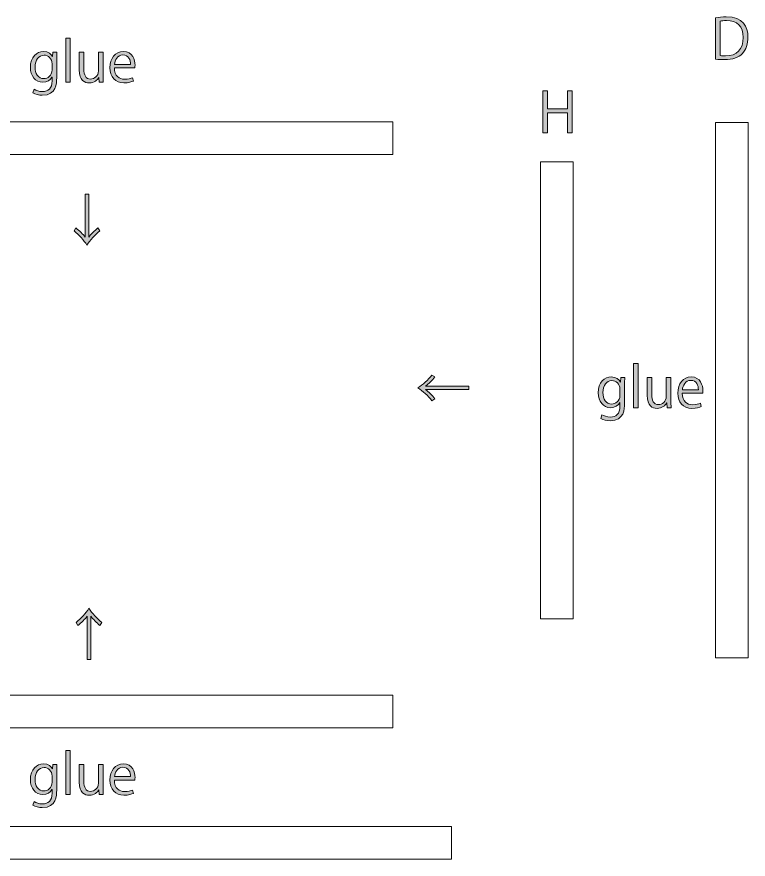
# Model space of a CAD drawing. Header units: inches. Extents: x -59 to 469, y 3 to 300.
# Drawn here: x 412.8 to 468.9, y 154.8 to 219.3 of the extents above; entities that cross this region are included whole.
import ezdxf

# ---------------------------------------------------------------- set-up
doc = ezdxf.new("R2010")
doc.units = ezdxf.units.IN
doc.header["$MEASUREMENT"] = 0
doc.layers.add('レイヤー 1', color=7, linetype='Continuous')

# ---------------------------------------------------------------- blocks, each defined once
blk = doc.blocks.new('block 116')
at = {"layer": 'レイヤー 1', "true_color": 0xffffff}
h = blk.add_hatch(color=7, dxfattribs=at)
h.dxf.hatch_style = 2
h.paths.add_polyline_path([(455.392, 210.456), (455.041, 210.456), (455.041, 211.996), (453.501, 211.996), (453.501, 210.456), (453.15, 210.456), (453.15, 213.676), (453.501, 213.676), (453.501, 212.3), (455.041, 212.3), (455.041, 213.676), (455.392, 213.676)])
at = {"layer": 'レイヤー 1', "lineweight": 0}
blk.add_lwpolyline([(455.392, 210.456), (455.041, 210.456), (455.041, 211.996), (453.501, 211.996), (453.501, 210.456), (453.15, 210.456), (453.15, 213.676), (453.501, 213.676), (453.501, 212.3), (455.041, 212.3), (455.041, 213.676), (455.392, 213.676), (455.392, 210.456)], dxfattribs=at)
blk = doc.blocks.new('block 119')
at = {"layer": 'レイヤー 1', "true_color": 0xffffff}
h = blk.add_hatch(color=7, dxfattribs=at)
h.dxf.hatch_style = 2
edge = h.paths.add_edge_path()
edge.add_spline(control_points=[(466.379, 219.282), (466.616, 219.32), (466.891, 219.35), (467.191, 219.35), (468.486, 219.35), (468.858, 218.584), (468.858, 217.793), (468.858, 217.281), (468.723, 216.845), (468.418, 216.528), (468.135, 216.236), (467.665, 216.075), (467.077, 216.075), (466.81, 216.075), (466.582, 216.083), (466.379, 216.109), (466.379, 216.109), (466.379, 219.282), (466.379, 219.282)], knot_values=[0, 0, 0, 0, 1, 1, 1, 2, 2, 2, 3, 3, 3, 4, 4, 4, 5, 5, 5, 6, 6, 6, 6], degree=3, periodic=1)
edge = h.paths.add_edge_path()
edge.add_spline(control_points=[(466.73, 216.379), (466.836, 216.363), (466.988, 216.358), (467.14, 216.358), (468.012, 216.358), (468.49, 216.853), (468.49, 217.776), (468.49, 218.613), (468.042, 219.066), (467.204, 219.066), (467.001, 219.066), (466.84, 219.045), (466.73, 219.024), (466.73, 219.024), (466.73, 216.379), (466.73, 216.379)], knot_values=[0, 0, 0, 0, 1, 1, 1, 2, 2, 2, 3, 3, 3, 4, 4, 4, 5, 5, 5, 5], degree=3, periodic=1)
at = {"layer": 'レイヤー 1', "lineweight": 0}
for points, knots in [([(466.379, 219.282), (466.616, 219.32), (466.891, 219.35), (467.191, 219.35), (468.486, 219.35), (468.858, 218.584), (468.858, 217.793), (468.858, 217.281), (468.723, 216.845), (468.418, 216.528), (468.135, 216.236), (467.665, 216.075), (467.077, 216.075), (466.81, 216.075), (466.582, 216.083), (466.379, 216.109), (466.379, 216.109), (466.379, 219.282), (466.379, 219.282)], [0, 0, 0, 0, 1, 1, 1, 2, 2, 2, 3, 3, 3, 4, 4, 4, 5, 5, 5, 6, 6, 6, 6]), ([(466.73, 216.379), (466.836, 216.363), (466.988, 216.358), (467.14, 216.358), (468.012, 216.358), (468.49, 216.853), (468.49, 217.776), (468.49, 218.613), (468.042, 219.066), (467.204, 219.066), (467.001, 219.066), (466.84, 219.045), (466.73, 219.024), (466.73, 219.024), (466.73, 216.379), (466.73, 216.379)], [0, 0, 0, 0, 1, 1, 1, 2, 2, 2, 3, 3, 3, 4, 4, 4, 5, 5, 5, 5])]:
    blk.add_open_spline(points, degree=3, knots=knots, dxfattribs=at)
blk = doc.blocks.new('block 131')
at = {"layer": 'レイヤー 1', "true_color": 0xffffff}
h = blk.add_hatch(color=7, dxfattribs=at)
h.dxf.hatch_style = 2
h.paths.add_polyline_path([(460.446, 189.407), (460.095, 189.407), (460.095, 192.792), (460.446, 192.792)])
h = blk.add_hatch(color=7, dxfattribs=at)
h.dxf.hatch_style = 2
edge = h.paths.add_edge_path()
edge.add_spline(control_points=[(459.421, 191.717), (459.409, 191.552), (459.4, 191.366), (459.4, 191.082), (459.4, 191.082), (459.4, 189.737), (459.4, 189.737), (459.4, 189.335), (459.392, 188.412), (458.3, 188.412), (458.038, 188.412), (457.75, 188.476), (457.577, 188.594), (457.577, 188.594), (457.67, 188.869), (457.67, 188.869), (457.818, 188.781), (458.042, 188.696), (458.317, 188.696), (458.74, 188.696), (459.049, 188.92), (459.049, 189.529), (459.049, 189.529), (459.049, 189.804), (459.049, 189.804), (459.049, 189.804), (459.04, 189.804), (459.04, 189.804), (458.922, 189.589), (458.677, 189.411), (458.326, 189.411), (457.775, 189.411), (457.382, 189.897), (457.382, 190.545), (457.382, 191.345), (457.881, 191.768), (458.38, 191.768), (458.774, 191.768), (458.981, 191.556), (459.079, 191.37), (459.079, 191.37), (459.087, 191.37), (459.087, 191.37), (459.087, 191.37), (459.104, 191.717), (459.104, 191.717), (459.104, 191.717), (459.421, 191.717), (459.421, 191.717)], knot_values=[0, 0, 0, 0, 1, 1, 1, 2, 2, 2, 3, 3, 3, 4, 4, 4, 5, 5, 5, 6, 6, 6, 7, 7, 7, 8, 8, 8, 9, 9, 9, 10, 10, 10, 11, 11, 11, 12, 12, 12, 13, 13, 13, 14, 14, 14, 15, 15, 15, 16, 16, 16, 16], degree=3, periodic=1)
edge = h.paths.add_edge_path()
edge.add_spline(control_points=[(459.045, 190.828), (459.045, 191.23), (458.753, 191.484), (458.431, 191.484), (458.025, 191.484), (457.742, 191.124), (457.742, 190.566), (457.742, 190.075), (457.979, 189.69), (458.427, 189.69), (458.689, 189.69), (459.045, 189.889), (459.045, 190.367), (459.045, 190.367), (459.045, 190.828), (459.045, 190.828)], knot_values=[0, 0, 0, 0, 1, 1, 1, 2, 2, 2, 3, 3, 3, 4, 4, 4, 5, 5, 5, 5], degree=3, periodic=1)
h = blk.add_hatch(color=7, dxfattribs=at)
h.dxf.hatch_style = 2
edge = h.paths.add_edge_path()
edge.add_spline(control_points=[(462.952, 190.02), (462.952, 189.783), (462.964, 189.584), (462.973, 189.407), (462.973, 189.407), (462.655, 189.407), (462.655, 189.407), (462.655, 189.407), (462.638, 189.771), (462.638, 189.771), (462.638, 189.771), (462.626, 189.771), (462.626, 189.771), (462.52, 189.589), (462.283, 189.356), (461.89, 189.356), (461.543, 189.356), (461.132, 189.555), (461.132, 190.35), (461.132, 190.35), (461.132, 191.713), (461.132, 191.713), (461.132, 191.713), (461.484, 191.713), (461.484, 191.713), (461.484, 191.713), (461.484, 190.414), (461.484, 190.414), (461.484, 189.965), (461.615, 189.652), (462, 189.652), (462.275, 189.652), (462.601, 189.872), (462.601, 190.278), (462.601, 190.278), (462.601, 191.713), (462.601, 191.713), (462.601, 191.713), (462.952, 191.713), (462.952, 191.713), (462.952, 191.713), (462.952, 190.02), (462.952, 190.02)], knot_values=[0, 0, 0, 0, 1, 1, 1, 2, 2, 2, 3, 3, 3, 4, 4, 4, 5, 5, 5, 6, 6, 6, 7, 7, 7, 8, 8, 8, 9, 9, 9, 10, 10, 10, 11, 11, 11, 12, 12, 12, 13, 13, 13, 14, 14, 14, 14], degree=3, periodic=1)
h = blk.add_hatch(color=7, dxfattribs=at)
h.dxf.hatch_style = 2
edge = h.paths.add_edge_path()
edge.add_spline(control_points=[(465.28, 189.504), (465.149, 189.441), (464.908, 189.36), (464.557, 189.36), (463.884, 189.36), (463.482, 189.834), (463.482, 190.524), (463.482, 191.247), (463.888, 191.768), (464.51, 191.768), (465.221, 191.768), (465.403, 191.116), (465.403, 190.714), (465.403, 190.634), (465.398, 190.574), (465.394, 190.519), (465.394, 190.519), (463.825, 190.519), (463.825, 190.519), (463.829, 189.881), (464.193, 189.639), (464.607, 189.639), (464.895, 189.639), (465.069, 189.699), (465.212, 189.758), (465.212, 189.758), (465.28, 189.504), (465.28, 189.504)], knot_values=[0, 0, 0, 0, 1, 1, 1, 2, 2, 2, 3, 3, 3, 4, 4, 4, 5, 5, 5, 6, 6, 6, 7, 7, 7, 8, 8, 8, 9, 9, 9, 9], degree=3, periodic=1)
edge = h.paths.add_edge_path()
edge.add_spline(control_points=[(465.056, 190.782), (465.06, 191.095), (464.929, 191.501), (464.476, 191.501), (464.053, 191.501), (463.867, 191.099), (463.833, 190.782), (463.833, 190.782), (465.056, 190.782), (465.056, 190.782)], knot_values=[0, 0, 0, 0, 1, 1, 1, 2, 2, 2, 3, 3, 3, 3], degree=3, periodic=1)
at = {"layer": 'レイヤー 1', "lineweight": 0}
blk.add_lwpolyline([(460.446, 189.407), (460.095, 189.407), (460.095, 192.792), (460.446, 192.792), (460.446, 189.407)], dxfattribs=at)
for points, knots in [([(459.421, 191.717), (459.409, 191.552), (459.4, 191.366), (459.4, 191.082), (459.4, 191.082), (459.4, 189.737), (459.4, 189.737), (459.4, 189.335), (459.392, 188.412), (458.3, 188.412), (458.038, 188.412), (457.75, 188.476), (457.577, 188.594), (457.577, 188.594), (457.67, 188.869), (457.67, 188.869), (457.818, 188.781), (458.042, 188.696), (458.317, 188.696), (458.74, 188.696), (459.049, 188.92), (459.049, 189.529), (459.049, 189.529), (459.049, 189.804), (459.049, 189.804), (459.049, 189.804), (459.04, 189.804), (459.04, 189.804), (458.922, 189.589), (458.677, 189.411), (458.326, 189.411), (457.775, 189.411), (457.382, 189.897), (457.382, 190.545), (457.382, 191.345), (457.881, 191.768), (458.38, 191.768), (458.774, 191.768), (458.981, 191.556), (459.079, 191.37), (459.079, 191.37), (459.087, 191.37), (459.087, 191.37), (459.087, 191.37), (459.104, 191.717), (459.104, 191.717), (459.104, 191.717), (459.421, 191.717), (459.421, 191.717)], [0, 0, 0, 0, 1, 1, 1, 2, 2, 2, 3, 3, 3, 4, 4, 4, 5, 5, 5, 6, 6, 6, 7, 7, 7, 8, 8, 8, 9, 9, 9, 10, 10, 10, 11, 11, 11, 12, 12, 12, 13, 13, 13, 14, 14, 14, 15, 15, 15, 16, 16, 16, 16]), ([(462.952, 190.02), (462.952, 189.783), (462.964, 189.584), (462.973, 189.407), (462.973, 189.407), (462.655, 189.407), (462.655, 189.407), (462.655, 189.407), (462.638, 189.771), (462.638, 189.771), (462.638, 189.771), (462.626, 189.771), (462.626, 189.771), (462.52, 189.589), (462.283, 189.356), (461.89, 189.356), (461.543, 189.356), (461.132, 189.555), (461.132, 190.35), (461.132, 190.35), (461.132, 191.713), (461.132, 191.713), (461.132, 191.713), (461.484, 191.713), (461.484, 191.713), (461.484, 191.713), (461.484, 190.414), (461.484, 190.414), (461.484, 189.965), (461.615, 189.652), (462, 189.652), (462.275, 189.652), (462.601, 189.872), (462.601, 190.278), (462.601, 190.278), (462.601, 191.713), (462.601, 191.713), (462.601, 191.713), (462.952, 191.713), (462.952, 191.713), (462.952, 191.713), (462.952, 190.02), (462.952, 190.02)], [0, 0, 0, 0, 1, 1, 1, 2, 2, 2, 3, 3, 3, 4, 4, 4, 5, 5, 5, 6, 6, 6, 7, 7, 7, 8, 8, 8, 9, 9, 9, 10, 10, 10, 11, 11, 11, 12, 12, 12, 13, 13, 13, 14, 14, 14, 14]), ([(465.28, 189.504), (465.149, 189.441), (464.908, 189.36), (464.557, 189.36), (463.884, 189.36), (463.482, 189.834), (463.482, 190.524), (463.482, 191.247), (463.888, 191.768), (464.51, 191.768), (465.221, 191.768), (465.403, 191.116), (465.403, 190.714), (465.403, 190.634), (465.398, 190.574), (465.394, 190.519), (465.394, 190.519), (463.825, 190.519), (463.825, 190.519), (463.829, 189.881), (464.193, 189.639), (464.607, 189.639), (464.895, 189.639), (465.069, 189.699), (465.212, 189.758), (465.212, 189.758), (465.28, 189.504), (465.28, 189.504)], [0, 0, 0, 0, 1, 1, 1, 2, 2, 2, 3, 3, 3, 4, 4, 4, 5, 5, 5, 6, 6, 6, 7, 7, 7, 8, 8, 8, 9, 9, 9, 9]), ([(459.045, 190.828), (459.045, 191.23), (458.753, 191.484), (458.431, 191.484), (458.025, 191.484), (457.742, 191.124), (457.742, 190.566), (457.742, 190.075), (457.979, 189.69), (458.427, 189.69), (458.689, 189.69), (459.045, 189.889), (459.045, 190.367), (459.045, 190.367), (459.045, 190.828), (459.045, 190.828)], [0, 0, 0, 0, 1, 1, 1, 2, 2, 2, 3, 3, 3, 4, 4, 4, 5, 5, 5, 5]), ([(465.056, 190.782), (465.06, 191.095), (464.929, 191.501), (464.476, 191.501), (464.053, 191.501), (463.867, 191.099), (463.833, 190.782), (463.833, 190.782), (465.056, 190.782), (465.056, 190.782)], [0, 0, 0, 0, 1, 1, 1, 2, 2, 2, 3, 3, 3, 3])]:
    blk.add_open_spline(points, degree=3, knots=knots, dxfattribs=at)
blk = doc.blocks.new('block 132')
at = {"layer": 'レイヤー 1', "true_color": 0xffffff}
h = blk.add_hatch(color=7, dxfattribs=at)
h.dxf.hatch_style = 2
h.paths.add_polyline_path([(416.937, 214.336), (416.586, 214.336), (416.586, 217.721), (416.937, 217.721)])
h = blk.add_hatch(color=7, dxfattribs=at)
h.dxf.hatch_style = 2
edge = h.paths.add_edge_path()
edge.add_spline(control_points=[(415.912, 216.647), (415.9, 216.482), (415.891, 216.295), (415.891, 216.012), (415.891, 216.012), (415.891, 214.666), (415.891, 214.666), (415.891, 214.264), (415.883, 213.342), (414.791, 213.342), (414.529, 213.342), (414.241, 213.406), (414.067, 213.524), (414.067, 213.524), (414.16, 213.799), (414.16, 213.799), (414.309, 213.71), (414.533, 213.626), (414.808, 213.626), (415.231, 213.626), (415.54, 213.85), (415.54, 214.459), (415.54, 214.459), (415.54, 214.734), (415.54, 214.734), (415.54, 214.734), (415.531, 214.734), (415.531, 214.734), (415.413, 214.518), (415.167, 214.341), (414.816, 214.341), (414.266, 214.341), (413.873, 214.827), (413.873, 215.475), (413.873, 216.274), (414.372, 216.697), (414.871, 216.697), (415.265, 216.697), (415.472, 216.486), (415.569, 216.3), (415.569, 216.3), (415.578, 216.3), (415.578, 216.3), (415.578, 216.3), (415.595, 216.647), (415.595, 216.647), (415.595, 216.647), (415.912, 216.647), (415.912, 216.647)], knot_values=[0, 0, 0, 0, 1, 1, 1, 2, 2, 2, 3, 3, 3, 4, 4, 4, 5, 5, 5, 6, 6, 6, 7, 7, 7, 8, 8, 8, 9, 9, 9, 10, 10, 10, 11, 11, 11, 12, 12, 12, 13, 13, 13, 14, 14, 14, 15, 15, 15, 16, 16, 16, 16], degree=3, periodic=1)
edge = h.paths.add_edge_path()
edge.add_spline(control_points=[(415.536, 215.758), (415.536, 216.16), (415.244, 216.414), (414.922, 216.414), (414.516, 216.414), (414.232, 216.054), (414.232, 215.496), (414.232, 215.005), (414.469, 214.62), (414.918, 214.62), (415.18, 214.62), (415.536, 214.819), (415.536, 215.297), (415.536, 215.297), (415.536, 215.758), (415.536, 215.758)], knot_values=[0, 0, 0, 0, 1, 1, 1, 2, 2, 2, 3, 3, 3, 4, 4, 4, 5, 5, 5, 5], degree=3, periodic=1)
h = blk.add_hatch(color=7, dxfattribs=at)
h.dxf.hatch_style = 2
edge = h.paths.add_edge_path()
edge.add_spline(control_points=[(419.442, 214.95), (419.442, 214.713), (419.455, 214.514), (419.464, 214.336), (419.464, 214.336), (419.146, 214.336), (419.146, 214.336), (419.146, 214.336), (419.129, 214.7), (419.129, 214.7), (419.129, 214.7), (419.117, 214.7), (419.117, 214.7), (419.011, 214.518), (418.774, 214.286), (418.381, 214.286), (418.033, 214.286), (417.623, 214.485), (417.623, 215.28), (417.623, 215.28), (417.623, 216.642), (417.623, 216.642), (417.623, 216.642), (417.974, 216.642), (417.974, 216.642), (417.974, 216.642), (417.974, 215.343), (417.974, 215.343), (417.974, 214.895), (418.105, 214.582), (418.491, 214.582), (418.765, 214.582), (419.091, 214.802), (419.091, 215.208), (419.091, 215.208), (419.091, 216.642), (419.091, 216.642), (419.091, 216.642), (419.442, 216.642), (419.442, 216.642), (419.442, 216.642), (419.442, 214.95), (419.442, 214.95)], knot_values=[0, 0, 0, 0, 1, 1, 1, 2, 2, 2, 3, 3, 3, 4, 4, 4, 5, 5, 5, 6, 6, 6, 7, 7, 7, 8, 8, 8, 9, 9, 9, 10, 10, 10, 11, 11, 11, 12, 12, 12, 13, 13, 13, 14, 14, 14, 14], degree=3, periodic=1)
h = blk.add_hatch(color=7, dxfattribs=at)
h.dxf.hatch_style = 2
edge = h.paths.add_edge_path()
edge.add_spline(control_points=[(421.771, 214.434), (421.64, 214.37), (421.399, 214.29), (421.048, 214.29), (420.375, 214.29), (419.973, 214.764), (419.973, 215.454), (419.973, 216.177), (420.379, 216.697), (421.001, 216.697), (421.712, 216.697), (421.894, 216.046), (421.894, 215.644), (421.894, 215.563), (421.889, 215.504), (421.885, 215.449), (421.885, 215.449), (420.315, 215.449), (420.315, 215.449), (420.32, 214.81), (420.683, 214.569), (421.098, 214.569), (421.386, 214.569), (421.559, 214.628), (421.703, 214.688), (421.703, 214.688), (421.771, 214.434), (421.771, 214.434)], knot_values=[0, 0, 0, 0, 1, 1, 1, 2, 2, 2, 3, 3, 3, 4, 4, 4, 5, 5, 5, 6, 6, 6, 7, 7, 7, 8, 8, 8, 9, 9, 9, 9], degree=3, periodic=1)
edge = h.paths.add_edge_path()
edge.add_spline(control_points=[(421.547, 215.712), (421.551, 216.025), (421.42, 216.431), (420.967, 216.431), (420.544, 216.431), (420.358, 216.029), (420.324, 215.712), (420.324, 215.712), (421.547, 215.712), (421.547, 215.712)], knot_values=[0, 0, 0, 0, 1, 1, 1, 2, 2, 2, 3, 3, 3, 3], degree=3, periodic=1)
at = {"layer": 'レイヤー 1', "lineweight": 0}
blk.add_lwpolyline([(416.937, 214.336), (416.586, 214.336), (416.586, 217.721), (416.937, 217.721), (416.937, 214.336)], dxfattribs=at)
for points, knots in [([(415.912, 216.647), (415.9, 216.482), (415.891, 216.295), (415.891, 216.012), (415.891, 216.012), (415.891, 214.666), (415.891, 214.666), (415.891, 214.264), (415.883, 213.342), (414.791, 213.342), (414.529, 213.342), (414.241, 213.406), (414.067, 213.524), (414.067, 213.524), (414.16, 213.799), (414.16, 213.799), (414.309, 213.71), (414.533, 213.626), (414.808, 213.626), (415.231, 213.626), (415.54, 213.85), (415.54, 214.459), (415.54, 214.459), (415.54, 214.734), (415.54, 214.734), (415.54, 214.734), (415.531, 214.734), (415.531, 214.734), (415.413, 214.518), (415.167, 214.341), (414.816, 214.341), (414.266, 214.341), (413.873, 214.827), (413.873, 215.475), (413.873, 216.274), (414.372, 216.697), (414.871, 216.697), (415.265, 216.697), (415.472, 216.486), (415.569, 216.3), (415.569, 216.3), (415.578, 216.3), (415.578, 216.3), (415.578, 216.3), (415.595, 216.647), (415.595, 216.647), (415.595, 216.647), (415.912, 216.647), (415.912, 216.647)], [0, 0, 0, 0, 1, 1, 1, 2, 2, 2, 3, 3, 3, 4, 4, 4, 5, 5, 5, 6, 6, 6, 7, 7, 7, 8, 8, 8, 9, 9, 9, 10, 10, 10, 11, 11, 11, 12, 12, 12, 13, 13, 13, 14, 14, 14, 15, 15, 15, 16, 16, 16, 16]), ([(415.536, 215.758), (415.536, 216.16), (415.244, 216.414), (414.922, 216.414), (414.516, 216.414), (414.232, 216.054), (414.232, 215.496), (414.232, 215.005), (414.469, 214.62), (414.918, 214.62), (415.18, 214.62), (415.536, 214.819), (415.536, 215.297), (415.536, 215.297), (415.536, 215.758), (415.536, 215.758)], [0, 0, 0, 0, 1, 1, 1, 2, 2, 2, 3, 3, 3, 4, 4, 4, 5, 5, 5, 5]), ([(419.442, 214.95), (419.442, 214.713), (419.455, 214.514), (419.464, 214.336), (419.464, 214.336), (419.146, 214.336), (419.146, 214.336), (419.146, 214.336), (419.129, 214.7), (419.129, 214.7), (419.129, 214.7), (419.117, 214.7), (419.117, 214.7), (419.011, 214.518), (418.774, 214.286), (418.381, 214.286), (418.033, 214.286), (417.623, 214.485), (417.623, 215.28), (417.623, 215.28), (417.623, 216.642), (417.623, 216.642), (417.623, 216.642), (417.974, 216.642), (417.974, 216.642), (417.974, 216.642), (417.974, 215.343), (417.974, 215.343), (417.974, 214.895), (418.105, 214.582), (418.491, 214.582), (418.765, 214.582), (419.091, 214.802), (419.091, 215.208), (419.091, 215.208), (419.091, 216.642), (419.091, 216.642), (419.091, 216.642), (419.442, 216.642), (419.442, 216.642), (419.442, 216.642), (419.442, 214.95), (419.442, 214.95)], [0, 0, 0, 0, 1, 1, 1, 2, 2, 2, 3, 3, 3, 4, 4, 4, 5, 5, 5, 6, 6, 6, 7, 7, 7, 8, 8, 8, 9, 9, 9, 10, 10, 10, 11, 11, 11, 12, 12, 12, 13, 13, 13, 14, 14, 14, 14]), ([(421.771, 214.434), (421.64, 214.37), (421.399, 214.29), (421.048, 214.29), (420.375, 214.29), (419.973, 214.764), (419.973, 215.454), (419.973, 216.177), (420.379, 216.697), (421.001, 216.697), (421.712, 216.697), (421.894, 216.046), (421.894, 215.644), (421.894, 215.563), (421.889, 215.504), (421.885, 215.449), (421.885, 215.449), (420.315, 215.449), (420.315, 215.449), (420.32, 214.81), (420.683, 214.569), (421.098, 214.569), (421.386, 214.569), (421.559, 214.628), (421.703, 214.688), (421.703, 214.688), (421.771, 214.434), (421.771, 214.434)], [0, 0, 0, 0, 1, 1, 1, 2, 2, 2, 3, 3, 3, 4, 4, 4, 5, 5, 5, 6, 6, 6, 7, 7, 7, 8, 8, 8, 9, 9, 9, 9]), ([(421.547, 215.712), (421.551, 216.025), (421.42, 216.431), (420.967, 216.431), (420.544, 216.431), (420.358, 216.029), (420.324, 215.712), (420.324, 215.712), (421.547, 215.712), (421.547, 215.712)], [0, 0, 0, 0, 1, 1, 1, 2, 2, 2, 3, 3, 3, 3])]:
    blk.add_open_spline(points, degree=3, knots=knots, dxfattribs=at)
blk = doc.blocks.new('block 133')
at = {"layer": 'レイヤー 1', "true_color": 0xffffff}
h = blk.add_hatch(color=7, dxfattribs=at)
h.dxf.hatch_style = 2
h.paths.add_polyline_path([(416.937, 159.774), (416.586, 159.774), (416.586, 163.158), (416.937, 163.158)])
h = blk.add_hatch(color=7, dxfattribs=at)
h.dxf.hatch_style = 2
edge = h.paths.add_edge_path()
edge.add_spline(control_points=[(415.912, 162.084), (415.9, 161.919), (415.891, 161.732), (415.891, 161.449), (415.891, 161.449), (415.891, 160.104), (415.891, 160.104), (415.891, 159.702), (415.883, 158.779), (414.791, 158.779), (414.529, 158.779), (414.241, 158.843), (414.067, 158.961), (414.067, 158.961), (414.16, 159.236), (414.16, 159.236), (414.309, 159.147), (414.533, 159.063), (414.808, 159.063), (415.231, 159.063), (415.54, 159.287), (415.54, 159.896), (415.54, 159.896), (415.54, 160.171), (415.54, 160.171), (415.54, 160.171), (415.531, 160.171), (415.531, 160.171), (415.413, 159.955), (415.167, 159.778), (414.816, 159.778), (414.266, 159.778), (413.873, 160.264), (413.873, 160.912), (413.873, 161.711), (414.372, 162.134), (414.871, 162.134), (415.265, 162.134), (415.472, 161.923), (415.569, 161.737), (415.569, 161.737), (415.578, 161.737), (415.578, 161.737), (415.578, 161.737), (415.595, 162.084), (415.595, 162.084), (415.595, 162.084), (415.912, 162.084), (415.912, 162.084)], knot_values=[0, 0, 0, 0, 1, 1, 1, 2, 2, 2, 3, 3, 3, 4, 4, 4, 5, 5, 5, 6, 6, 6, 7, 7, 7, 8, 8, 8, 9, 9, 9, 10, 10, 10, 11, 11, 11, 12, 12, 12, 13, 13, 13, 14, 14, 14, 15, 15, 15, 16, 16, 16, 16], degree=3, periodic=1)
edge = h.paths.add_edge_path()
edge.add_spline(control_points=[(415.536, 161.195), (415.536, 161.597), (415.244, 161.851), (414.922, 161.851), (414.516, 161.851), (414.232, 161.491), (414.232, 160.933), (414.232, 160.442), (414.469, 160.057), (414.918, 160.057), (415.18, 160.057), (415.536, 160.256), (415.536, 160.734), (415.536, 160.734), (415.536, 161.195), (415.536, 161.195)], knot_values=[0, 0, 0, 0, 1, 1, 1, 2, 2, 2, 3, 3, 3, 4, 4, 4, 5, 5, 5, 5], degree=3, periodic=1)
h = blk.add_hatch(color=7, dxfattribs=at)
h.dxf.hatch_style = 2
edge = h.paths.add_edge_path()
edge.add_spline(control_points=[(419.442, 160.387), (419.442, 160.15), (419.455, 159.951), (419.464, 159.774), (419.464, 159.774), (419.146, 159.774), (419.146, 159.774), (419.146, 159.774), (419.129, 160.137), (419.129, 160.137), (419.129, 160.137), (419.117, 160.137), (419.117, 160.137), (419.011, 159.955), (418.774, 159.723), (418.381, 159.723), (418.033, 159.723), (417.623, 159.922), (417.623, 160.717), (417.623, 160.717), (417.623, 162.08), (417.623, 162.08), (417.623, 162.08), (417.974, 162.08), (417.974, 162.08), (417.974, 162.08), (417.974, 160.781), (417.974, 160.781), (417.974, 160.332), (418.105, 160.019), (418.491, 160.019), (418.765, 160.019), (419.091, 160.239), (419.091, 160.645), (419.091, 160.645), (419.091, 162.08), (419.091, 162.08), (419.091, 162.08), (419.442, 162.08), (419.442, 162.08), (419.442, 162.08), (419.442, 160.387), (419.442, 160.387)], knot_values=[0, 0, 0, 0, 1, 1, 1, 2, 2, 2, 3, 3, 3, 4, 4, 4, 5, 5, 5, 6, 6, 6, 7, 7, 7, 8, 8, 8, 9, 9, 9, 10, 10, 10, 11, 11, 11, 12, 12, 12, 13, 13, 13, 14, 14, 14, 14], degree=3, periodic=1)
h = blk.add_hatch(color=7, dxfattribs=at)
h.dxf.hatch_style = 2
edge = h.paths.add_edge_path()
edge.add_spline(control_points=[(421.771, 159.871), (421.64, 159.807), (421.399, 159.727), (421.048, 159.727), (420.375, 159.727), (419.973, 160.201), (419.973, 160.891), (419.973, 161.614), (420.379, 162.134), (421.001, 162.134), (421.712, 162.134), (421.894, 161.483), (421.894, 161.081), (421.894, 161.001), (421.889, 160.941), (421.885, 160.886), (421.885, 160.886), (420.315, 160.886), (420.315, 160.886), (420.32, 160.247), (420.683, 160.006), (421.098, 160.006), (421.386, 160.006), (421.559, 160.066), (421.703, 160.125), (421.703, 160.125), (421.771, 159.871), (421.771, 159.871)], knot_values=[0, 0, 0, 0, 1, 1, 1, 2, 2, 2, 3, 3, 3, 4, 4, 4, 5, 5, 5, 6, 6, 6, 7, 7, 7, 8, 8, 8, 9, 9, 9, 9], degree=3, periodic=1)
edge = h.paths.add_edge_path()
edge.add_spline(control_points=[(421.547, 161.149), (421.551, 161.462), (421.42, 161.868), (420.967, 161.868), (420.544, 161.868), (420.358, 161.466), (420.324, 161.149), (420.324, 161.149), (421.547, 161.149), (421.547, 161.149)], knot_values=[0, 0, 0, 0, 1, 1, 1, 2, 2, 2, 3, 3, 3, 3], degree=3, periodic=1)
at = {"layer": 'レイヤー 1', "lineweight": 0}
blk.add_lwpolyline([(416.937, 159.774), (416.586, 159.774), (416.586, 163.158), (416.937, 163.158), (416.937, 159.774)], dxfattribs=at)
for points, knots in [([(415.912, 162.084), (415.9, 161.919), (415.891, 161.732), (415.891, 161.449), (415.891, 161.449), (415.891, 160.104), (415.891, 160.104), (415.891, 159.702), (415.883, 158.779), (414.791, 158.779), (414.529, 158.779), (414.241, 158.843), (414.067, 158.961), (414.067, 158.961), (414.16, 159.236), (414.16, 159.236), (414.309, 159.147), (414.533, 159.063), (414.808, 159.063), (415.231, 159.063), (415.54, 159.287), (415.54, 159.896), (415.54, 159.896), (415.54, 160.171), (415.54, 160.171), (415.54, 160.171), (415.531, 160.171), (415.531, 160.171), (415.413, 159.955), (415.167, 159.778), (414.816, 159.778), (414.266, 159.778), (413.873, 160.264), (413.873, 160.912), (413.873, 161.711), (414.372, 162.134), (414.871, 162.134), (415.265, 162.134), (415.472, 161.923), (415.569, 161.737), (415.569, 161.737), (415.578, 161.737), (415.578, 161.737), (415.578, 161.737), (415.595, 162.084), (415.595, 162.084), (415.595, 162.084), (415.912, 162.084), (415.912, 162.084)], [0, 0, 0, 0, 1, 1, 1, 2, 2, 2, 3, 3, 3, 4, 4, 4, 5, 5, 5, 6, 6, 6, 7, 7, 7, 8, 8, 8, 9, 9, 9, 10, 10, 10, 11, 11, 11, 12, 12, 12, 13, 13, 13, 14, 14, 14, 15, 15, 15, 16, 16, 16, 16]), ([(419.442, 160.387), (419.442, 160.15), (419.455, 159.951), (419.464, 159.774), (419.464, 159.774), (419.146, 159.774), (419.146, 159.774), (419.146, 159.774), (419.129, 160.137), (419.129, 160.137), (419.129, 160.137), (419.117, 160.137), (419.117, 160.137), (419.011, 159.955), (418.774, 159.723), (418.381, 159.723), (418.033, 159.723), (417.623, 159.922), (417.623, 160.717), (417.623, 160.717), (417.623, 162.08), (417.623, 162.08), (417.623, 162.08), (417.974, 162.08), (417.974, 162.08), (417.974, 162.08), (417.974, 160.781), (417.974, 160.781), (417.974, 160.332), (418.105, 160.019), (418.491, 160.019), (418.765, 160.019), (419.091, 160.239), (419.091, 160.645), (419.091, 160.645), (419.091, 162.08), (419.091, 162.08), (419.091, 162.08), (419.442, 162.08), (419.442, 162.08), (419.442, 162.08), (419.442, 160.387), (419.442, 160.387)], [0, 0, 0, 0, 1, 1, 1, 2, 2, 2, 3, 3, 3, 4, 4, 4, 5, 5, 5, 6, 6, 6, 7, 7, 7, 8, 8, 8, 9, 9, 9, 10, 10, 10, 11, 11, 11, 12, 12, 12, 13, 13, 13, 14, 14, 14, 14]), ([(421.771, 159.871), (421.64, 159.807), (421.399, 159.727), (421.048, 159.727), (420.375, 159.727), (419.973, 160.201), (419.973, 160.891), (419.973, 161.614), (420.379, 162.134), (421.001, 162.134), (421.712, 162.134), (421.894, 161.483), (421.894, 161.081), (421.894, 161.001), (421.889, 160.941), (421.885, 160.886), (421.885, 160.886), (420.315, 160.886), (420.315, 160.886), (420.32, 160.247), (420.683, 160.006), (421.098, 160.006), (421.386, 160.006), (421.559, 160.066), (421.703, 160.125), (421.703, 160.125), (421.771, 159.871), (421.771, 159.871)], [0, 0, 0, 0, 1, 1, 1, 2, 2, 2, 3, 3, 3, 4, 4, 4, 5, 5, 5, 6, 6, 6, 7, 7, 7, 8, 8, 8, 9, 9, 9, 9]), ([(415.536, 161.195), (415.536, 161.597), (415.244, 161.851), (414.922, 161.851), (414.516, 161.851), (414.232, 161.491), (414.232, 160.933), (414.232, 160.442), (414.469, 160.057), (414.918, 160.057), (415.18, 160.057), (415.536, 160.256), (415.536, 160.734), (415.536, 160.734), (415.536, 161.195), (415.536, 161.195)], [0, 0, 0, 0, 1, 1, 1, 2, 2, 2, 3, 3, 3, 4, 4, 4, 5, 5, 5, 5]), ([(421.547, 161.149), (421.551, 161.462), (421.42, 161.868), (420.967, 161.868), (420.544, 161.868), (420.358, 161.466), (420.324, 161.149), (420.324, 161.149), (421.547, 161.149), (421.547, 161.149)], [0, 0, 0, 0, 1, 1, 1, 2, 2, 2, 3, 3, 3, 3])]:
    blk.add_open_spline(points, degree=3, knots=knots, dxfattribs=at)
blk = doc.blocks.new('block 135')
at = {"layer": 'レイヤー 1', "true_color": 0xffffff}
h = blk.add_hatch(color=7, dxfattribs=at)
h.dxf.hatch_style = 2
edge = h.paths.add_edge_path()
edge.add_spline(control_points=[(447.475, 191.061), (447.475, 191.061), (447.475, 190.798), (447.475, 190.798), (447.475, 190.798), (444.162, 190.798), (444.162, 190.798), (444.386, 190.629), (444.674, 190.354), (444.873, 190.087), (444.873, 190.087), (444.645, 189.948), (444.645, 189.948), (444.357, 190.32), (443.938, 190.688), (443.562, 190.929), (443.938, 191.171), (444.357, 191.539), (444.645, 191.911), (444.645, 191.911), (444.873, 191.771), (444.873, 191.771), (444.674, 191.505), (444.386, 191.23), (444.162, 191.061), (444.162, 191.061), (447.475, 191.061), (447.475, 191.061)], knot_values=[0, 0, 0, 0, 1, 1, 1, 2, 2, 2, 3, 3, 3, 4, 4, 4, 5, 5, 5, 6, 6, 6, 7, 7, 7, 8, 8, 8, 9, 9, 9, 9], degree=3, periodic=1)
at = {"layer": 'レイヤー 1', "lineweight": 0}
blk.add_open_spline([(447.475, 191.061), (447.475, 191.061), (447.475, 190.798), (447.475, 190.798), (447.475, 190.798), (444.162, 190.798), (444.162, 190.798), (444.386, 190.629), (444.674, 190.354), (444.873, 190.087), (444.873, 190.087), (444.645, 189.948), (444.645, 189.948), (444.357, 190.32), (443.938, 190.688), (443.562, 190.929), (443.938, 191.171), (444.357, 191.539), (444.645, 191.911), (444.645, 191.911), (444.873, 191.771), (444.873, 191.771), (444.674, 191.505), (444.386, 191.23), (444.162, 191.061), (444.162, 191.061), (447.475, 191.061), (447.475, 191.061)], degree=3, knots=[0, 0, 0, 0, 1, 1, 1, 2, 2, 2, 3, 3, 3, 4, 4, 4, 5, 5, 5, 6, 6, 6, 7, 7, 7, 8, 8, 8, 9, 9, 9, 9], dxfattribs=at)
blk = doc.blocks.new('block 136')
at = {"layer": 'レイヤー 1', "true_color": 0xffffff}
h = blk.add_hatch(color=7, dxfattribs=at)
h.dxf.hatch_style = 2
edge = h.paths.add_edge_path()
edge.add_spline(control_points=[(418.08, 205.778), (418.08, 205.778), (418.343, 205.778), (418.343, 205.778), (418.343, 205.778), (418.343, 202.465), (418.343, 202.465), (418.512, 202.689), (418.787, 202.977), (419.053, 203.176), (419.053, 203.176), (419.193, 202.947), (419.193, 202.947), (418.821, 202.659), (418.453, 202.241), (418.212, 201.864), (417.97, 202.241), (417.602, 202.659), (417.23, 202.947), (417.23, 202.947), (417.37, 203.176), (417.37, 203.176), (417.636, 202.977), (417.911, 202.689), (418.08, 202.465), (418.08, 202.465), (418.08, 205.778), (418.08, 205.778)], knot_values=[0, 0, 0, 0, 1, 1, 1, 2, 2, 2, 3, 3, 3, 4, 4, 4, 5, 5, 5, 6, 6, 6, 7, 7, 7, 8, 8, 8, 9, 9, 9, 9], degree=3, periodic=1)
at = {"layer": 'レイヤー 1', "lineweight": 0}
blk.add_open_spline([(418.08, 205.778), (418.08, 205.778), (418.343, 205.778), (418.343, 205.778), (418.343, 205.778), (418.343, 202.465), (418.343, 202.465), (418.512, 202.689), (418.787, 202.977), (419.053, 203.176), (419.053, 203.176), (419.193, 202.947), (419.193, 202.947), (418.821, 202.659), (418.453, 202.241), (418.212, 201.864), (417.97, 202.241), (417.602, 202.659), (417.23, 202.947), (417.23, 202.947), (417.37, 203.176), (417.37, 203.176), (417.636, 202.977), (417.911, 202.689), (418.08, 202.465), (418.08, 202.465), (418.08, 205.778), (418.08, 205.778)], degree=3, knots=[0, 0, 0, 0, 1, 1, 1, 2, 2, 2, 3, 3, 3, 4, 4, 4, 5, 5, 5, 6, 6, 6, 7, 7, 7, 8, 8, 8, 9, 9, 9, 9], dxfattribs=at)
blk = doc.blocks.new('block 137')
at = {"layer": 'レイヤー 1', "true_color": 0xffffff}
h = blk.add_hatch(color=7, dxfattribs=at)
h.dxf.hatch_style = 2
edge = h.paths.add_edge_path()
edge.add_spline(control_points=[(418.496, 170.133), (418.496, 170.133), (418.234, 170.133), (418.234, 170.133), (418.234, 170.133), (418.234, 173.446), (418.234, 173.446), (418.065, 173.221), (417.79, 172.934), (417.524, 172.735), (417.524, 172.735), (417.384, 172.963), (417.384, 172.963), (417.756, 173.251), (418.124, 173.67), (418.366, 174.046), (418.607, 173.67), (418.975, 173.251), (419.347, 172.963), (419.347, 172.963), (419.207, 172.735), (419.207, 172.735), (418.941, 172.934), (418.666, 173.221), (418.496, 173.446), (418.496, 173.446), (418.496, 170.133), (418.496, 170.133)], knot_values=[0, 0, 0, 0, 1, 1, 1, 2, 2, 2, 3, 3, 3, 4, 4, 4, 5, 5, 5, 6, 6, 6, 7, 7, 7, 8, 8, 8, 9, 9, 9, 9], degree=3, periodic=1)
at = {"layer": 'レイヤー 1', "lineweight": 0}
blk.add_open_spline([(418.496, 170.133), (418.496, 170.133), (418.234, 170.133), (418.234, 170.133), (418.234, 170.133), (418.234, 173.446), (418.234, 173.446), (418.065, 173.221), (417.79, 172.934), (417.524, 172.735), (417.524, 172.735), (417.384, 172.963), (417.384, 172.963), (417.756, 173.251), (418.124, 173.67), (418.366, 174.046), (418.607, 173.67), (418.975, 173.251), (419.347, 172.963), (419.347, 172.963), (419.207, 172.735), (419.207, 172.735), (418.941, 172.934), (418.666, 173.221), (418.496, 173.446), (418.496, 173.446), (418.496, 170.133), (418.496, 170.133)], degree=3, knots=[0, 0, 0, 0, 1, 1, 1, 2, 2, 2, 3, 3, 3, 4, 4, 4, 5, 5, 5, 6, 6, 6, 7, 7, 7, 8, 8, 8, 9, 9, 9, 9], dxfattribs=at)

msp = doc.modelspace()

# ---------------------------------------------------------------- linework, layer by layer
at = {"layer": 'レイヤー 1', "color": 1, "lineweight": 9, "true_color": 0xff0000}
for points in [[(441.636, 208.802), (395.636, 208.802), (395.636, 211.302), (441.636, 211.302), (441.636, 208.802)], [(468.871, 211.244), (468.871, 170.244), (466.371, 170.244), (466.371, 211.244), (468.871, 211.244)], [(455.472, 208.244), (455.472, 173.244), (452.972, 173.244), (452.972, 208.244), (455.472, 208.244)], [(441.636, 164.883), (395.636, 164.883), (395.636, 167.383), (441.636, 167.383), (441.636, 164.883)], [(446.136, 154.83), (391.137, 154.83), (391.137, 157.33), (446.136, 157.33), (446.136, 154.83)]]:
    msp.add_lwpolyline(points, dxfattribs=at)

# ---------------------------------------------------------------- block references
at = {"layer": 'レイヤー 1'}
for name in ['block 119', 'block 132', 'block 116', 'block 136', 'block 131', 'block 135', 'block 137', 'block 133']:
    msp.add_blockref(name, (0, 0), dxfattribs=at)

doc.saveas('drawing.dxf')
